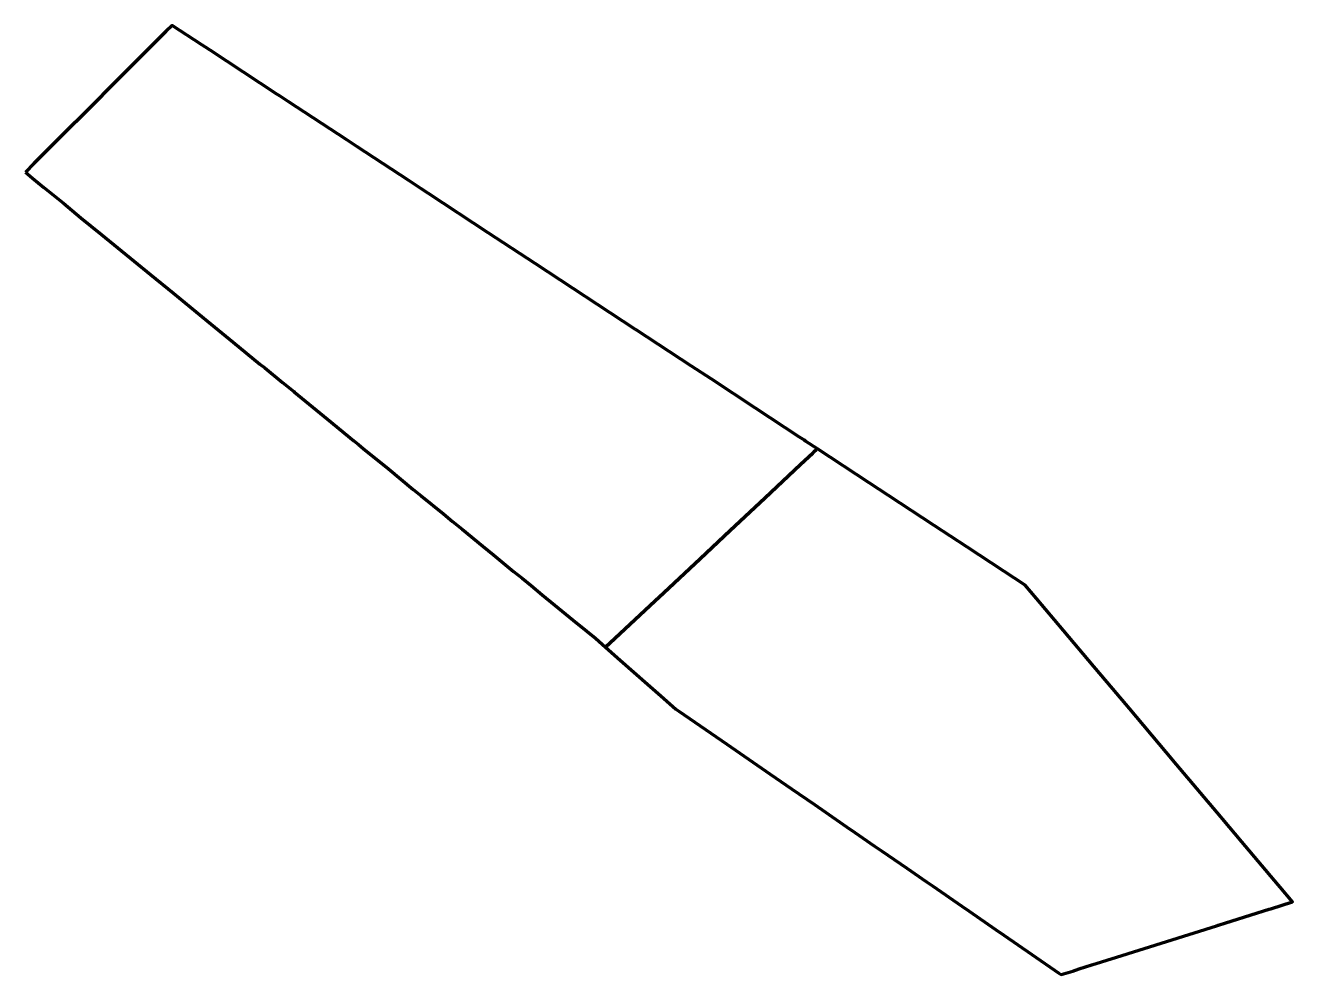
# Model space of a CAD drawing. Header units: metres. Extents: x 807713.5 to 807783.8, y 9157218.6 to 9157271.3.
import ezdxf

# ---------------------------------------------------------------- set-up
doc = ezdxf.new("R2010")
doc.units = ezdxf.units.M
doc.header["$MEASUREMENT"] = 0
doc.layers.add('2860-21111', color=1, linetype='Continuous')

msp = doc.modelspace()

# ---------------------------------------------------------------- linework, layer by layer
at = {"layer": '2860-21111', "color": 3, "lineweight": 70, "true_color": 0x00ff00}
msp.add_lwpolyline([(807713.452, 9157263.108), (807713.847, 9157262.785), (807714.482, 9157262.266), (807715.563, 9157261.383), (807716.54, 9157260.584), (807717.676, 9157259.655), (807720.405, 9157257.424), (807721.671, 9157256.39), (807723.557, 9157254.848), (807724.996, 9157253.671), (807726.474, 9157252.463), (807726.744, 9157252.243), (807727.723, 9157251.442), (807728.352, 9157250.928), (807728.395, 9157250.893), (807730.218, 9157249.403), (807731.682, 9157248.206), (807731.94, 9157247.995), (807732.208, 9157247.776), (807733.601, 9157246.638), (807734.987, 9157245.505), (807735.415, 9157245.155), (807736.654, 9157244.142), (807737.163, 9157243.726), (807737.7, 9157243.287), (807738.84, 9157242.355), (807739.442, 9157241.863), (807740.553, 9157240.955), (807741.021, 9157240.572), (807741.524, 9157240.161), (807742.142, 9157239.656), (807742.843, 9157239.083), (807743.862, 9157238.25), (807744.612, 9157237.637), (807745.095, 9157237.242), (807745.661, 9157236.744), (807746.17, 9157237.221), (807747.588, 9157238.549), (807748.386, 9157239.296), (807748.887, 9157239.766), (807750.903, 9157241.655), (807752.572, 9157243.218), (807754.496, 9157245.02), (807756.481, 9157246.88), (807757.162, 9157247.517), (807757.229, 9157247.58), (807757.356, 9157247.7), (807757.419, 9157247.758), (807756.763, 9157248.188), (807756.725, 9157248.213), (807756.695, 9157248.233), (807756.423, 9157248.411), (807753.973, 9157250.019), (807751.512, 9157251.634), (807750.428, 9157252.345), (807747.355, 9157254.361), (807747.318, 9157254.386), (807745.906, 9157255.312), (807743.15, 9157257.121), (807741.744, 9157258.043), (807739.143, 9157259.75), (807735.829, 9157261.924), (807735.405, 9157262.203), (807734.74, 9157262.639), (807731.848, 9157264.536), (807731.294, 9157264.9), (807728.034, 9157267.039), (807727.591, 9157267.33), (807727.411, 9157267.448), (807723.711, 9157269.875), (807723.458, 9157270.041), (807723.251, 9157270.177), (807721.602, 9157271.259), (807721.258, 9157270.914), (807718.536, 9157268.193), (807716.919, 9157266.575), (807715.559, 9157265.216), (807713.929, 9157263.586)], close=True, dxfattribs=at)
at = {"layer": '2860-21111', "color": 131, "lineweight": 70, "true_color": 0xbbffff}
msp.add_lwpolyline([(807745.661, 9157236.744), (807746.476, 9157236.027), (807747.232, 9157235.363), (807747.99, 9157234.696), (807748.734, 9157234.042), (807749.565, 9157233.311), (807749.723, 9157233.202), (807750.622, 9157232.582), (807751.509, 9157231.971), (807752.386, 9157231.366), (807754.075, 9157230.202), (807754.8, 9157229.702), (807755.982, 9157228.887), (807757.258, 9157228.008), (807757.865, 9157227.59), (807759.037, 9157226.781), (807759.505, 9157226.459), (807760.597, 9157225.706), (807760.973, 9157225.447), (807761.323, 9157225.206), (807762.377, 9157224.479), (807763.483, 9157223.717), (807763.809, 9157223.492), (807765.44, 9157222.368), (807765.839, 9157222.092), (807767.313, 9157221.076), (807767.765, 9157220.765), (807769.328, 9157219.687), (807770.827, 9157218.654), (807770.949, 9157218.57), (807771.592, 9157218.772), (807771.953, 9157218.885), (807772.661, 9157219.108), (807774.023, 9157219.536), (807779.565, 9157221.277), (807779.63, 9157221.297), (807779.664, 9157221.308), (807779.686, 9157221.315), (807782.552, 9157222.215), (807782.589, 9157222.227), (807783.799, 9157222.607), (807783.101, 9157223.434), (807782.994, 9157223.561), (807780.981, 9157225.945), (807779.898, 9157227.227), (807779.808, 9157227.333), (807777.356, 9157230.237), (807776.774, 9157230.926), (807774.739, 9157233.336), (807773.815, 9157234.43), (807772.76, 9157235.68), (807771.079, 9157237.671), (807769.577, 9157239.449), (807768.949, 9157240.192), (807767.767, 9157240.968), (807765.722, 9157242.31), (807763.897, 9157243.507), (807761.362, 9157245.171), (807760.291, 9157245.874), (807757.419, 9157247.758), (807757.356, 9157247.7), (807757.229, 9157247.58), (807757.162, 9157247.517), (807756.481, 9157246.88), (807754.496, 9157245.02), (807752.572, 9157243.218), (807750.903, 9157241.655), (807748.887, 9157239.766), (807748.386, 9157239.296), (807747.588, 9157238.549), (807746.17, 9157237.221)], close=True, dxfattribs=at)

doc.saveas('drawing.dxf')
